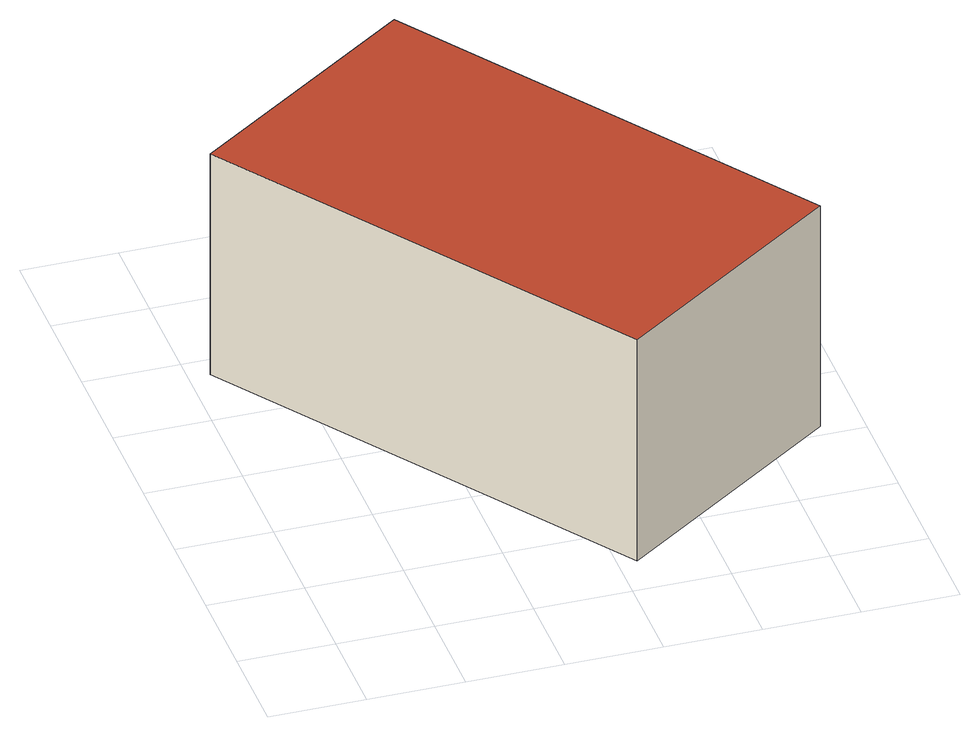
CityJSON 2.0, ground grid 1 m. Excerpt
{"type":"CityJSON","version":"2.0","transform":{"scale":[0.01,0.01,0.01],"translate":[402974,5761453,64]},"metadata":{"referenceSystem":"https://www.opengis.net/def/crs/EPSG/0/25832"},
"CityObjects":{
"building1":{"type":"Building","attributes":{"Gemeindeschluessel":"05515000","Geometrietyp2DReferenz":"3000","function":"31001_2500","roofType":"1000","measuredHeight":2.58},"address":[{"country":"Germany","locality":"Münster","thoroughfareNumber":"511a","thoroughfareName":"Gasselstiege"}],"geometry":[{"type":"Solid","lod":"2","boundaries":[[[[0,1,2,3]],[[4,5,1,0]],[[6,7,5,4]],[[3,2,7,6]],[[4,0,3,6]],[[1,5,7,2]]]],"semantics":{"surfaces":[{"type":"WallSurface"},{"type":"RoofSurface"},{"type":"GroundSurface"}],"values":[[0,0,0,0,1,2]]}}]}
},
"vertices":[
[260,641,293],[260,641,35],[22,475,35],[22,475,293],[557,214,293],[557,214,35],[320,48,293],[320,48,35]
]}
